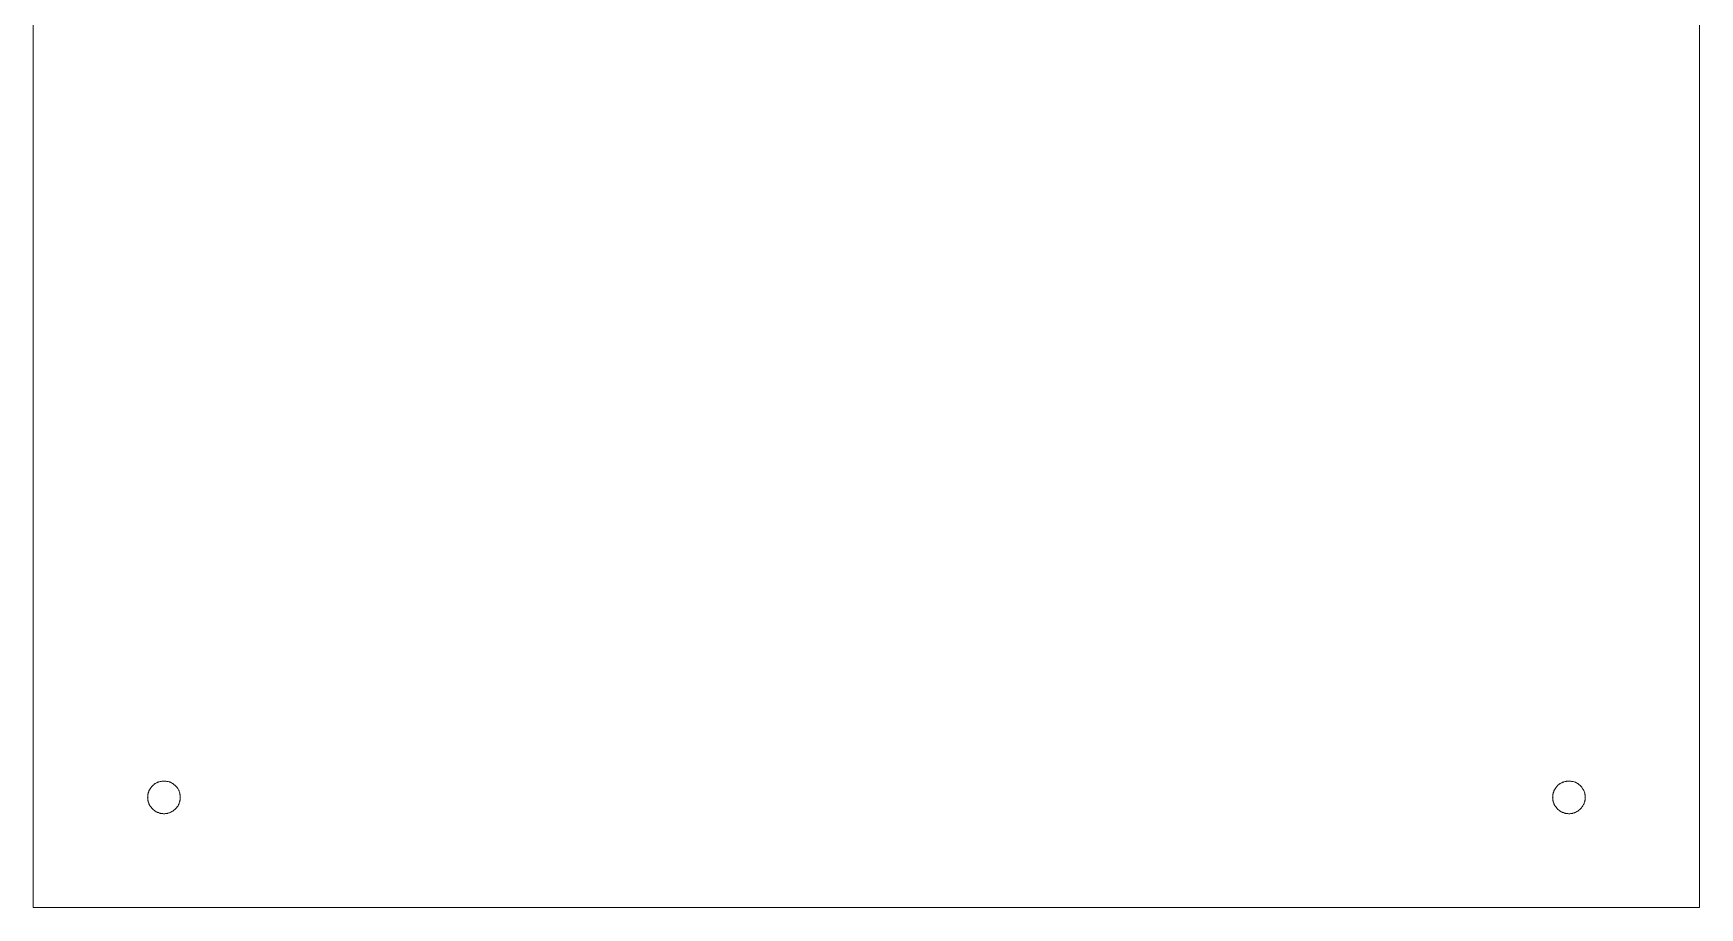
# Model space of a CAD drawing. Header units: inches. Extents: x 14 to 268, y -400 to -14.
# Drawn here: x 16.9 to 118.9, y -374.8 to -321.3 of the extents above; entities that cross this region are included whole.
import ezdxf

# ---------------------------------------------------------------- set-up
doc = ezdxf.new("R2010")
doc.units = ezdxf.units.IN
doc.header["$MEASUREMENT"] = 0
doc.layers.add('Layer 1', color=7, linetype='Continuous')

# ---------------------------------------------------------------- blocks, each defined once
blk = doc.blocks.new('block 89')
at = {"layer": 'Layer 1', "color": 7, "lineweight": 9, "true_color": 0xffffff}
blk.add_open_spline([(25.89, -368.06), (25.89, -368.06), (25.89, -368.06), (25.89, -368.06), (25.89, -368.06), (25.89, -368.05), (25.89, -368.05), (25.89, -368.05), (25.89, -368.02), (25.89, -368.02), (25.89, -368.02), (25.89, -367.99), (25.89, -367.99), (25.89, -367.99), (25.88, -367.95), (25.88, -367.95), (25.88, -367.95), (25.88, -367.91), (25.88, -367.91), (25.88, -367.91), (25.87, -367.88), (25.87, -367.88), (25.87, -367.88), (25.87, -367.86), (25.87, -367.86), (25.87, -367.86), (25.87, -367.86), (25.87, -367.86), (25.87, -367.86), (25.87, -367.84), (25.87, -367.84), (25.87, -367.84), (25.86, -367.81), (25.86, -367.81), (25.86, -367.81), (25.84, -367.74), (25.84, -367.74), (25.84, -367.74), (25.83, -367.7), (25.83, -367.7), (25.83, -367.7), (25.82, -367.68), (25.82, -367.68), (25.82, -367.68), (25.82, -367.67), (25.82, -367.67), (25.82, -367.67), (25.81, -367.67), (25.81, -367.67), (25.81, -367.67), (25.81, -367.66), (25.81, -367.66), (25.81, -367.66), (25.8, -367.64), (25.8, -367.64), (25.8, -367.64), (25.78, -367.61), (25.78, -367.61), (25.78, -367.61), (25.75, -367.55), (25.75, -367.55), (25.75, -367.55), (25.73, -367.52), (25.73, -367.52), (25.73, -367.52), (25.72, -367.5), (25.72, -367.5), (25.72, -367.5), (25.72, -367.5), (25.72, -367.5), (25.72, -367.5), (25.71, -367.49), (25.71, -367.49), (25.71, -367.49), (25.69, -367.46), (25.69, -367.46), (25.69, -367.46), (25.67, -367.44), (25.67, -367.44), (25.67, -367.44), (25.62, -367.38), (25.62, -367.38), (25.62, -367.38), (25.61, -367.36), (25.61, -367.36), (25.61, -367.36), (25.6, -367.36), (25.6, -367.36), (25.6, -367.36), (25.6, -367.35), (25.6, -367.35), (25.6, -367.35), (25.59, -367.35), (25.59, -367.35), (25.59, -367.35), (25.58, -367.33), (25.58, -367.33), (25.58, -367.33), (25.55, -367.31), (25.55, -367.31), (25.55, -367.31), (25.52, -367.29), (25.52, -367.29), (25.52, -367.29), (25.49, -367.27), (25.49, -367.27), (25.49, -367.27), (25.47, -367.25), (25.47, -367.25), (25.47, -367.25), (25.46, -367.23), (25.46, -367.23), (25.46, -367.23), (25.45, -367.23), (25.45, -367.23), (25.45, -367.23), (25.44, -367.22), (25.44, -367.22), (25.44, -367.22), (25.41, -367.21), (25.41, -367.21), (25.41, -367.21), (25.35, -367.17), (25.35, -367.17), (25.35, -367.17), (25.32, -367.16), (25.32, -367.16), (25.32, -367.16), (25.29, -367.14), (25.29, -367.14), (25.29, -367.14), (25.29, -367.14), (25.29, -367.14), (25.29, -367.14), (25.28, -367.14), (25.28, -367.14), (25.28, -367.14), (25.28, -367.14), (25.28, -367.14), (25.28, -367.14), (25.25, -367.13), (25.25, -367.13), (25.25, -367.13), (25.22, -367.12), (25.22, -367.12), (25.22, -367.12), (25.15, -367.1), (25.15, -367.1), (25.15, -367.1), (25.12, -367.09), (25.12, -367.09), (25.12, -367.09), (25.1, -367.08), (25.1, -367.08), (25.1, -367.08), (25.09, -367.08), (25.09, -367.08), (25.09, -367.08), (25.09, -367.08), (25.09, -367.08), (25.09, -367.08), (25.08, -367.08), (25.08, -367.08), (25.08, -367.08), (25.05, -367.08), (25.05, -367.08), (25.05, -367.08), (25.01, -367.07), (25.01, -367.07), (25.01, -367.07), (24.94, -367.06), (24.94, -367.06), (24.94, -367.06), (24.91, -367.06), (24.91, -367.06), (24.91, -367.06), (24.9, -367.06), (24.9, -367.06), (24.9, -367.06), (24.89, -367.06), (24.89, -367.06), (24.89, -367.06), (24.89, -367.06), (24.89, -367.06), (24.89, -367.06), (24.87, -367.06), (24.87, -367.06), (24.87, -367.06), (24.83, -367.07), (24.83, -367.07), (24.83, -367.07), (24.79, -367.07), (24.79, -367.07), (24.79, -367.07), (24.75, -367.07), (24.75, -367.07), (24.75, -367.07), (24.72, -367.08), (24.72, -367.08), (24.72, -367.08), (24.7, -367.08), (24.7, -367.08), (24.7, -367.08), (24.69, -367.08), (24.69, -367.08), (24.69, -367.08), (24.69, -367.08), (24.69, -367.08), (24.69, -367.08), (24.68, -367.08), (24.68, -367.08), (24.68, -367.08), (24.65, -367.09), (24.65, -367.09), (24.65, -367.09), (24.58, -367.11), (24.58, -367.11), (24.58, -367.11), (24.55, -367.13), (24.55, -367.13), (24.55, -367.13), (24.52, -367.13), (24.52, -367.13), (24.52, -367.13), (24.51, -367.14), (24.51, -367.14), (24.51, -367.14), (24.5, -367.14), (24.5, -367.14), (24.5, -367.14), (24.5, -367.14), (24.5, -367.14), (24.5, -367.14), (24.48, -367.15), (24.48, -367.15), (24.48, -367.15), (24.45, -367.17), (24.45, -367.17), (24.45, -367.17), (24.39, -367.2), (24.39, -367.2), (24.39, -367.2), (24.36, -367.22), (24.36, -367.22), (24.36, -367.22), (24.34, -367.23), (24.34, -367.23), (24.34, -367.23), (24.33, -367.23), (24.33, -367.23), (24.33, -367.23), (24.33, -367.23), (24.33, -367.23), (24.33, -367.23), (24.32, -367.24), (24.32, -367.24), (24.32, -367.24), (24.3, -367.26), (24.3, -367.26), (24.3, -367.26), (24.28, -367.28), (24.28, -367.28), (24.28, -367.28), (24.22, -367.32), (24.22, -367.32), (24.22, -367.32), (24.2, -367.34), (24.2, -367.34), (24.2, -367.34), (24.19, -367.35), (24.19, -367.35), (24.19, -367.35), (24.18, -367.36), (24.18, -367.36), (24.18, -367.36), (24.17, -367.37), (24.17, -367.37), (24.17, -367.37), (24.15, -367.39), (24.15, -367.39), (24.15, -367.39), (24.13, -367.42), (24.13, -367.42), (24.13, -367.42), (24.1, -367.45), (24.1, -367.45), (24.1, -367.45), (24.08, -367.48), (24.08, -367.48), (24.08, -367.48), (24.07, -367.5), (24.07, -367.5), (24.07, -367.5), (24.06, -367.5), (24.06, -367.5), (24.06, -367.5), (24.06, -367.5), (24.06, -367.5), (24.06, -367.5), (24.06, -367.51), (24.06, -367.51), (24.06, -367.51), (24.05, -367.53), (24.05, -367.53), (24.05, -367.53), (24.01, -367.6), (24.01, -367.6), (24.01, -367.6), (23.99, -367.63), (23.99, -367.63), (23.99, -367.63), (23.98, -367.65), (23.98, -367.65), (23.98, -367.65), (23.97, -367.67), (23.97, -367.67), (23.97, -367.67), (23.97, -367.67), (23.97, -367.67), (23.97, -367.67), (23.96, -367.69), (23.96, -367.69), (23.96, -367.69), (23.96, -367.72), (23.96, -367.72), (23.96, -367.72), (23.93, -367.79), (23.93, -367.79), (23.93, -367.79), (23.92, -367.83), (23.92, -367.83), (23.92, -367.83), (23.92, -367.85), (23.92, -367.85), (23.92, -367.85), (23.91, -367.86), (23.91, -367.86), (23.91, -367.86), (23.91, -367.86), (23.91, -367.86), (23.91, -367.86), (23.91, -367.86), (23.91, -367.86), (23.91, -367.86), (23.91, -367.87), (23.91, -367.87), (23.91, -367.87), (23.91, -367.9), (23.91, -367.9), (23.91, -367.9), (23.91, -367.93), (23.91, -367.93), (23.91, -367.93), (23.9, -368.01), (23.9, -368.01), (23.9, -368.01), (23.9, -368.04), (23.9, -368.04), (23.9, -368.04), (23.89, -368.06), (23.89, -368.06), (23.89, -368.06), (23.89, -368.06), (23.89, -368.06), (23.89, -368.06), (23.9, -368.08), (23.9, -368.08), (23.9, -368.08), (23.9, -368.11), (23.9, -368.11), (23.9, -368.11), (23.9, -368.15), (23.9, -368.15), (23.9, -368.15), (23.91, -368.19), (23.91, -368.19), (23.91, -368.19), (23.91, -368.23), (23.91, -368.23), (23.91, -368.23), (23.91, -368.25), (23.91, -368.25), (23.91, -368.25), (23.91, -368.26), (23.91, -368.26), (23.91, -368.26), (23.91, -368.26), (23.91, -368.26), (23.91, -368.26), (23.91, -368.26), (23.91, -368.26), (23.91, -368.26), (23.92, -368.27), (23.92, -368.27), (23.92, -368.27), (23.92, -368.29), (23.92, -368.29), (23.92, -368.29), (23.93, -368.33), (23.93, -368.33), (23.93, -368.33), (23.95, -368.36), (23.95, -368.36), (23.95, -368.36), (23.96, -368.4), (23.96, -368.4), (23.96, -368.4), (23.97, -368.43), (23.97, -368.43), (23.97, -368.43), (23.97, -368.45), (23.97, -368.45), (23.97, -368.45), (23.97, -368.45), (23.97, -368.45), (23.97, -368.45), (23.98, -368.47), (23.98, -368.47), (23.98, -368.47), (23.99, -368.49), (23.99, -368.49), (23.99, -368.49), (24.03, -368.56), (24.03, -368.56), (24.03, -368.56), (24.05, -368.59), (24.05, -368.59), (24.05, -368.59), (24.06, -368.61), (24.06, -368.61), (24.06, -368.61), (24.06, -368.62), (24.06, -368.62), (24.06, -368.62), (24.06, -368.62), (24.06, -368.62), (24.07, -368.62), (24.07, -368.63), (24.07, -368.63), (24.07, -368.63), (24.08, -368.64), (24.08, -368.64), (24.08, -368.64), (24.11, -368.67), (24.11, -368.67), (24.11, -368.67), (24.15, -368.73), (24.15, -368.73), (24.15, -368.73), (24.17, -368.75), (24.17, -368.75), (24.17, -368.75), (24.18, -368.76), (24.18, -368.76), (24.18, -368.76), (24.19, -368.77), (24.19, -368.77), (24.19, -368.77), (24.2, -368.78), (24.2, -368.78), (24.2, -368.78), (24.22, -368.8), (24.22, -368.8), (24.22, -368.8), (24.25, -368.82), (24.25, -368.82), (24.25, -368.82), (24.31, -368.87), (24.31, -368.87), (24.31, -368.87), (24.33, -368.88), (24.33, -368.88), (24.33, -368.88), (24.33, -368.89), (24.33, -368.89), (24.33, -368.89), (24.33, -368.89), (24.33, -368.89), (24.34, -368.89), (24.34, -368.89), (24.34, -368.89), (24.34, -368.89), (24.36, -368.9), (24.36, -368.9), (24.36, -368.9), (24.39, -368.92), (24.39, -368.92), (24.39, -368.92), (24.42, -368.94), (24.42, -368.94), (24.42, -368.94), (24.46, -368.96), (24.46, -368.96), (24.46, -368.96), (24.48, -368.97), (24.48, -368.97), (24.48, -368.97), (24.5, -368.98), (24.5, -368.98), (24.5, -368.98), (24.5, -368.98), (24.5, -368.98), (24.5, -368.98), (24.51, -368.98), (24.51, -368.98), (24.51, -368.98), (24.52, -368.99), (24.52, -368.99), (24.52, -368.99), (24.55, -368.99), (24.55, -368.99), (24.55, -368.99), (24.62, -369.02), (24.62, -369.02), (24.62, -369.02), (24.65, -369.03), (24.65, -369.03), (24.65, -369.03), (24.68, -369.04), (24.68, -369.04), (24.68, -369.04), (24.69, -369.04), (24.69, -369.04), (24.69, -369.04), (24.69, -369.04), (24.69, -369.04), (24.69, -369.04), (24.7, -369.04), (24.7, -369.04), (24.7, -369.04), (24.72, -369.04), (24.72, -369.04), (24.72, -369.04), (24.76, -369.05), (24.76, -369.05), (24.76, -369.05), (24.83, -369.05), (24.83, -369.05), (24.83, -369.05), (24.87, -369.06), (24.87, -369.06), (24.87, -369.06), (24.89, -369.06), (24.89, -369.06), (24.89, -369.06), (24.89, -369.06), (24.89, -369.06), (24.89, -369.06), (24.9, -369.06), (24.9, -369.06), (24.9, -369.06), (24.91, -369.06), (24.91, -369.06), (24.91, -369.06), (24.94, -369.06), (24.94, -369.06), (24.94, -369.06), (24.98, -369.05), (24.98, -369.05), (24.98, -369.05), (25.05, -369.04), (25.05, -369.04), (25.05, -369.04), (25.08, -369.04), (25.08, -369.04), (25.08, -369.04), (25.09, -369.04), (25.09, -369.04), (25.09, -369.04), (25.09, -369.04), (25.09, -369.04), (25.09, -369.04), (25.1, -369.04), (25.1, -369.04), (25.1, -369.04), (25.12, -369.03), (25.12, -369.03), (25.12, -369.03), (25.15, -369.02), (25.15, -369.02), (25.15, -369.02), (25.19, -369.01), (25.19, -369.01), (25.19, -369.01), (25.23, -369), (25.23, -369), (25.23, -369), (25.26, -368.99), (25.26, -368.99), (25.26, -368.99), (25.28, -368.98), (25.28, -368.98), (25.28, -368.98), (25.28, -368.98), (25.28, -368.98), (25.28, -368.98), (25.29, -368.98), (25.29, -368.98), (25.29, -368.98), (25.29, -368.97), (25.29, -368.97), (25.29, -368.97), (25.32, -368.96), (25.32, -368.96), (25.32, -368.96), (25.38, -368.93), (25.38, -368.93), (25.38, -368.93), (25.41, -368.91), (25.41, -368.91), (25.41, -368.91), (25.44, -368.9), (25.44, -368.9), (25.44, -368.9), (25.45, -368.89), (25.45, -368.89), (25.45, -368.89), (25.45, -368.89), (25.45, -368.89), (25.45, -368.89), (25.46, -368.89), (25.46, -368.89), (25.46, -368.89), (25.47, -368.87), (25.47, -368.87), (25.47, -368.87), (25.5, -368.85), (25.5, -368.85), (25.5, -368.85), (25.55, -368.81), (25.55, -368.81), (25.55, -368.81), (25.58, -368.78), (25.58, -368.78), (25.58, -368.78), (25.6, -368.77), (25.6, -368.77), (25.6, -368.77), (25.6, -368.77), (25.6, -368.77), (25.6, -368.77), (25.6, -368.76), (25.6, -368.76), (25.6, -368.76), (25.61, -368.76), (25.61, -368.76), (25.61, -368.76), (25.62, -368.74), (25.62, -368.74), (25.62, -368.74), (25.65, -368.71), (25.65, -368.71), (25.65, -368.71), (25.69, -368.65), (25.69, -368.65), (25.69, -368.65), (25.71, -368.63), (25.71, -368.63), (25.71, -368.63), (25.72, -368.62), (25.72, -368.62), (25.72, -368.62), (25.72, -368.62), (25.72, -368.62), (25.72, -368.62), (25.73, -368.6), (25.73, -368.6), (25.73, -368.6), (25.75, -368.57), (25.75, -368.57), (25.75, -368.57), (25.77, -368.54), (25.77, -368.54), (25.77, -368.54), (25.78, -368.5), (25.78, -368.5), (25.78, -368.5), (25.8, -368.48), (25.8, -368.48), (25.8, -368.48), (25.81, -368.46), (25.81, -368.46), (25.81, -368.46), (25.81, -368.45), (25.81, -368.45), (25.81, -368.45), (25.82, -368.45), (25.82, -368.45), (25.82, -368.45), (25.82, -368.44), (25.82, -368.44), (25.82, -368.44), (25.83, -368.41), (25.83, -368.41), (25.83, -368.41), (25.85, -368.34), (25.85, -368.34), (25.85, -368.34), (25.86, -368.31), (25.86, -368.31), (25.86, -368.31), (25.87, -368.28), (25.87, -368.28), (25.87, -368.28), (25.87, -368.26), (25.87, -368.26), (25.87, -368.26), (25.87, -368.26), (25.87, -368.26), (25.87, -368.26), (25.88, -368.24), (25.88, -368.24), (25.88, -368.24), (25.88, -368.21), (25.88, -368.21), (25.88, -368.21), (25.89, -368.13), (25.89, -368.13), (25.89, -368.13), (25.89, -368.09), (25.89, -368.09), (25.89, -368.09), (25.89, -368.07), (25.89, -368.07), (25.89, -368.07), (25.89, -368.06), (25.89, -368.06), (25.89, -368.06), (25.89, -368.06), (25.89, -368.06)], degree=3, knots=[0, 0, 0, 0, 1, 1, 1, 2, 2, 2, 3, 3, 3, 4, 4, 4, 5, 5, 5, 6, 6, 6, 7, 7, 7, 8, 8, 8, 9, 9, 9, 10, 10, 10, 11, 11, 11, 12, 12, 12, 13, 13, 13, 14, 14, 14, 15, 15, 15, 16, 16, 16, 17, 17, 17, 18, 18, 18, 19, 19, 19, 20, 20, 20, 21, 21, 21, 22, 22, 22, 23, 23, 23, 24, 24, 24, 25, 25, 25, 26, 26, 26, 27, 27, 27, 28, 28, 28, 29, 29, 29, 30, 30, 30, 31, 31, 31, 32, 32, 32, 33, 33, 33, 34, 34, 34, 35, 35, 35, 36, 36, 36, 37, 37, 37, 38, 38, 38, 39, 39, 39, 40, 40, 40, 41, 41, 41, 42, 42, 42, 43, 43, 43, 44, 44, 44, 45, 45, 45, 46, 46, 46, 47, 47, 47, 48, 48, 48, 49, 49, 49, 50, 50, 50, 51, 51, 51, 52, 52, 52, 53, 53, 53, 54, 54, 54, 55, 55, 55, 56, 56, 56, 57, 57, 57, 58, 58, 58, 59, 59, 59, 60, 60, 60, 61, 61, 61, 62, 62, 62, 63, 63, 63, 64, 64, 64, 65, 65, 65, 66, 66, 66, 67, 67, 67, 68, 68, 68, 69, 69, 69, 70, 70, 70, 71, 71, 71, 72, 72, 72, 73, 73, 73, 74, 74, 74, 75, 75, 75, 76, 76, 76, 77, 77, 77, 78, 78, 78, 79, 79, 79, 80, 80, 80, 81, 81, 81, 82, 82, 82, 83, 83, 83, 84, 84, 84, 85, 85, 85, 86, 86, 86, 87, 87, 87, 88, 88, 88, 89, 89, 89, 90, 90, 90, 91, 91, 91, 92, 92, 92, 93, 93, 93, 94, 94, 94, 95, 95, 95, 96, 96, 96, 97, 97, 97, 98, 98, 98, 99, 99, 99, 100, 100, 100, 101, 101, 101, 102, 102, 102, 103, 103, 103, 104, 104, 104, 105, 105, 105, 106, 106, 106, 107, 107, 107, 108, 108, 108, 109, 109, 109, 110, 110, 110, 111, 111, 111, 112, 112, 112, 113, 113, 113, 114, 114, 114, 115, 115, 115, 116, 116, 116, 117, 117, 117, 118, 118, 118, 119, 119, 119, 120, 120, 120, 121, 121, 121, 122, 122, 122, 123, 123, 123, 124, 124, 124, 125, 125, 125, 126, 126, 126, 127, 127, 127, 128, 128, 128, 129, 129, 129, 130, 130, 130, 131, 131, 131, 132, 132, 132, 133, 133, 133, 134, 134, 134, 135, 135, 135, 136, 136, 136, 137, 137, 137, 138, 138, 138, 139, 139, 139, 140, 140, 140, 141, 141, 141, 142, 142, 142, 143, 143, 143, 144, 144, 144, 145, 145, 145, 146, 146, 146, 147, 147, 147, 148, 148, 148, 149, 149, 149, 150, 150, 150, 151, 151, 151, 152, 152, 152, 153, 153, 153, 154, 154, 154, 155, 155, 155, 156, 156, 156, 157, 157, 157, 158, 158, 158, 159, 159, 159, 160, 160, 160, 161, 161, 161, 162, 162, 162, 163, 163, 163, 164, 164, 164, 165, 165, 165, 166, 166, 166, 167, 167, 167, 168, 168, 168, 169, 169, 169, 170, 170, 170, 171, 171, 171, 172, 172, 172, 173, 173, 173, 174, 174, 174, 175, 175, 175, 176, 176, 176, 177, 177, 177, 178, 178, 178, 179, 179, 179, 180, 180, 180, 181, 181, 181, 182, 182, 182, 183, 183, 183, 184, 184, 184, 185, 185, 185, 186, 186, 186, 187, 187, 187, 188, 188, 188, 189, 189, 189, 190, 190, 190, 191, 191, 191, 192, 192, 192, 193, 193, 193, 194, 194, 194, 195, 195, 195, 196, 196, 196, 197, 197, 197, 198, 198, 198, 199, 199, 199, 200, 200, 200, 201, 201, 201, 202, 202, 202, 203, 203, 203, 204, 204, 204, 205, 205, 205, 206, 206, 206, 207, 207, 207, 208, 208, 208, 209, 209, 209, 210, 210, 210, 211, 211, 211, 212, 212, 212, 213, 213, 213, 214, 214, 214, 215, 215, 215, 216, 216, 216, 217, 217, 217, 218, 218, 218, 219, 219, 219, 220, 220, 220, 221, 221, 221, 222, 222, 222, 223, 223, 223, 224, 224, 224, 225, 225, 225, 226, 226, 226, 227, 227, 227, 228, 228, 228, 229, 229, 229, 230, 230, 230, 231, 231, 231, 232, 232, 232, 233, 233, 233, 234, 234, 234, 235, 235, 235, 236, 236, 236, 237, 237, 237, 238, 238, 238, 239, 239, 239, 240, 240, 240, 241, 241, 241, 242, 242, 242, 243, 243, 243, 243], dxfattribs=at)
blk = doc.blocks.new('block 90')
at = {"layer": 'Layer 1', "color": 7, "lineweight": 9, "true_color": 0xffffff}
blk.add_lwpolyline([(16.89, -267.81), (16.89, -374.81)], dxfattribs=at)
blk = doc.blocks.new('block 91')
at = {"layer": 'Layer 1', "color": 7, "lineweight": 9, "true_color": 0xffffff}
blk.add_lwpolyline([(118.89, -374.81), (16.89, -374.81)], dxfattribs=at)
blk = doc.blocks.new('block 92')
at = {"layer": 'Layer 1', "color": 7, "lineweight": 9, "true_color": 0xffffff}
blk.add_lwpolyline([(118.89, -374.81), (118.89, -267.81)], dxfattribs=at)
blk = doc.blocks.new('block 94')
at = {"layer": 'Layer 1', "color": 7, "lineweight": 9, "true_color": 0xffffff}
blk.add_open_spline([(111.89, -368.06), (111.89, -368.06), (111.89, -368.06), (111.89, -368.06), (111.89, -368.06), (111.89, -368.05), (111.89, -368.05), (111.89, -368.05), (111.89, -368.02), (111.89, -368.02), (111.89, -368.02), (111.89, -367.99), (111.89, -367.99), (111.89, -367.99), (111.88, -367.95), (111.88, -367.95), (111.88, -367.95), (111.88, -367.91), (111.88, -367.91), (111.88, -367.91), (111.87, -367.88), (111.87, -367.88), (111.87, -367.88), (111.87, -367.86), (111.87, -367.86), (111.87, -367.86), (111.87, -367.86), (111.87, -367.86), (111.87, -367.86), (111.87, -367.84), (111.87, -367.84), (111.87, -367.84), (111.86, -367.81), (111.86, -367.81), (111.86, -367.81), (111.84, -367.74), (111.84, -367.74), (111.84, -367.74), (111.83, -367.7), (111.83, -367.7), (111.83, -367.7), (111.82, -367.68), (111.82, -367.68), (111.82, -367.68), (111.82, -367.67), (111.82, -367.67), (111.82, -367.67), (111.81, -367.67), (111.81, -367.67), (111.81, -367.67), (111.81, -367.66), (111.81, -367.66), (111.81, -367.66), (111.8, -367.64), (111.8, -367.64), (111.8, -367.64), (111.78, -367.61), (111.78, -367.61), (111.78, -367.61), (111.75, -367.55), (111.75, -367.55), (111.75, -367.55), (111.73, -367.52), (111.73, -367.52), (111.73, -367.52), (111.72, -367.5), (111.72, -367.5), (111.72, -367.5), (111.72, -367.5), (111.72, -367.5), (111.72, -367.5), (111.71, -367.49), (111.71, -367.49), (111.71, -367.49), (111.69, -367.46), (111.69, -367.46), (111.69, -367.46), (111.67, -367.44), (111.67, -367.44), (111.67, -367.44), (111.62, -367.38), (111.62, -367.38), (111.62, -367.38), (111.61, -367.36), (111.61, -367.36), (111.61, -367.36), (111.6, -367.36), (111.6, -367.36), (111.6, -367.36), (111.6, -367.35), (111.6, -367.35), (111.6, -367.35), (111.59, -367.35), (111.59, -367.35), (111.59, -367.35), (111.58, -367.33), (111.58, -367.33), (111.58, -367.33), (111.55, -367.31), (111.55, -367.31), (111.55, -367.31), (111.52, -367.29), (111.52, -367.29), (111.52, -367.29), (111.49, -367.27), (111.49, -367.27), (111.49, -367.27), (111.47, -367.25), (111.47, -367.25), (111.47, -367.25), (111.46, -367.23), (111.46, -367.23), (111.46, -367.23), (111.45, -367.23), (111.45, -367.23), (111.45, -367.23), (111.44, -367.22), (111.44, -367.22), (111.44, -367.22), (111.41, -367.21), (111.41, -367.21), (111.41, -367.21), (111.35, -367.17), (111.35, -367.17), (111.35, -367.17), (111.32, -367.16), (111.32, -367.16), (111.32, -367.16), (111.29, -367.14), (111.29, -367.14), (111.29, -367.14), (111.29, -367.14), (111.29, -367.14), (111.29, -367.14), (111.28, -367.14), (111.28, -367.14), (111.28, -367.14), (111.28, -367.14), (111.28, -367.14), (111.28, -367.14), (111.25, -367.13), (111.25, -367.13), (111.25, -367.13), (111.22, -367.12), (111.22, -367.12), (111.22, -367.12), (111.15, -367.1), (111.15, -367.1), (111.15, -367.1), (111.12, -367.09), (111.12, -367.09), (111.12, -367.09), (111.1, -367.08), (111.1, -367.08), (111.1, -367.08), (111.09, -367.08), (111.09, -367.08), (111.09, -367.08), (111.09, -367.08), (111.09, -367.08), (111.09, -367.08), (111.08, -367.08), (111.08, -367.08), (111.08, -367.08), (111.05, -367.08), (111.05, -367.08), (111.05, -367.08), (111.01, -367.07), (111.01, -367.07), (111.01, -367.07), (110.94, -367.06), (110.94, -367.06), (110.94, -367.06), (110.91, -367.06), (110.91, -367.06), (110.91, -367.06), (110.9, -367.06), (110.9, -367.06), (110.9, -367.06), (110.89, -367.06), (110.89, -367.06), (110.89, -367.06), (110.89, -367.06), (110.89, -367.06), (110.89, -367.06), (110.87, -367.06), (110.87, -367.06), (110.87, -367.06), (110.83, -367.07), (110.83, -367.07), (110.83, -367.07), (110.79, -367.07), (110.79, -367.07), (110.79, -367.07), (110.75, -367.07), (110.75, -367.07), (110.75, -367.07), (110.72, -367.08), (110.72, -367.08), (110.72, -367.08), (110.7, -367.08), (110.7, -367.08), (110.7, -367.08), (110.69, -367.08), (110.69, -367.08), (110.69, -367.08), (110.69, -367.08), (110.69, -367.08), (110.69, -367.08), (110.68, -367.08), (110.68, -367.08), (110.68, -367.08), (110.65, -367.09), (110.65, -367.09), (110.65, -367.09), (110.58, -367.11), (110.58, -367.11), (110.58, -367.11), (110.55, -367.13), (110.55, -367.13), (110.55, -367.13), (110.52, -367.13), (110.52, -367.13), (110.52, -367.13), (110.51, -367.14), (110.51, -367.14), (110.51, -367.14), (110.5, -367.14), (110.5, -367.14), (110.5, -367.14), (110.5, -367.14), (110.5, -367.14), (110.5, -367.14), (110.48, -367.15), (110.48, -367.15), (110.48, -367.15), (110.45, -367.17), (110.45, -367.17), (110.45, -367.17), (110.39, -367.2), (110.39, -367.2), (110.39, -367.2), (110.36, -367.22), (110.36, -367.22), (110.36, -367.22), (110.34, -367.23), (110.34, -367.23), (110.34, -367.23), (110.33, -367.23), (110.33, -367.23), (110.33, -367.23), (110.33, -367.23), (110.33, -367.23), (110.33, -367.23), (110.32, -367.24), (110.32, -367.24), (110.32, -367.24), (110.3, -367.26), (110.3, -367.26), (110.3, -367.26), (110.28, -367.28), (110.28, -367.28), (110.28, -367.28), (110.22, -367.32), (110.22, -367.32), (110.22, -367.32), (110.2, -367.34), (110.2, -367.34), (110.2, -367.34), (110.19, -367.35), (110.19, -367.35), (110.19, -367.35), (110.18, -367.36), (110.18, -367.36), (110.18, -367.36), (110.17, -367.37), (110.17, -367.37), (110.17, -367.37), (110.15, -367.39), (110.15, -367.39), (110.15, -367.39), (110.13, -367.42), (110.13, -367.42), (110.13, -367.42), (110.1, -367.45), (110.1, -367.45), (110.1, -367.45), (110.08, -367.48), (110.08, -367.48), (110.08, -367.48), (110.07, -367.5), (110.07, -367.5), (110.07, -367.5), (110.06, -367.5), (110.06, -367.5), (110.06, -367.5), (110.06, -367.5), (110.06, -367.5), (110.06, -367.5), (110.06, -367.51), (110.06, -367.51), (110.06, -367.51), (110.05, -367.53), (110.05, -367.53), (110.05, -367.53), (110.01, -367.6), (110.01, -367.6), (110.01, -367.6), (109.99, -367.63), (109.99, -367.63), (109.99, -367.63), (109.98, -367.65), (109.98, -367.65), (109.98, -367.65), (109.97, -367.67), (109.97, -367.67), (109.97, -367.67), (109.97, -367.67), (109.97, -367.67), (109.97, -367.67), (109.96, -367.69), (109.96, -367.69), (109.96, -367.69), (109.96, -367.72), (109.96, -367.72), (109.96, -367.72), (109.93, -367.79), (109.93, -367.79), (109.93, -367.79), (109.92, -367.83), (109.92, -367.83), (109.92, -367.83), (109.92, -367.85), (109.92, -367.85), (109.92, -367.85), (109.91, -367.86), (109.91, -367.86), (109.91, -367.86), (109.91, -367.86), (109.91, -367.86), (109.91, -367.86), (109.91, -367.86), (109.91, -367.86), (109.91, -367.86), (109.91, -367.87), (109.91, -367.87), (109.91, -367.87), (109.91, -367.9), (109.91, -367.9), (109.91, -367.9), (109.91, -367.93), (109.91, -367.93), (109.91, -367.93), (109.9, -368.01), (109.9, -368.01), (109.9, -368.01), (109.9, -368.04), (109.9, -368.04), (109.9, -368.04), (109.89, -368.06), (109.89, -368.06), (109.89, -368.06), (109.89, -368.06), (109.89, -368.06), (109.89, -368.06), (109.9, -368.08), (109.9, -368.08), (109.9, -368.08), (109.9, -368.11), (109.9, -368.11), (109.9, -368.11), (109.9, -368.15), (109.9, -368.15), (109.9, -368.15), (109.91, -368.19), (109.91, -368.19), (109.91, -368.19), (109.91, -368.23), (109.91, -368.23), (109.91, -368.23), (109.91, -368.25), (109.91, -368.25), (109.91, -368.25), (109.91, -368.26), (109.91, -368.26), (109.91, -368.26), (109.91, -368.26), (109.91, -368.26), (109.91, -368.26), (109.91, -368.26), (109.91, -368.26), (109.91, -368.26), (109.92, -368.27), (109.92, -368.27), (109.92, -368.27), (109.92, -368.29), (109.92, -368.29), (109.92, -368.29), (109.93, -368.33), (109.93, -368.33), (109.93, -368.33), (109.95, -368.36), (109.95, -368.36), (109.95, -368.36), (109.96, -368.4), (109.96, -368.4), (109.96, -368.4), (109.97, -368.43), (109.97, -368.43), (109.97, -368.43), (109.97, -368.45), (109.97, -368.45), (109.97, -368.45), (109.97, -368.45), (109.97, -368.45), (109.97, -368.45), (109.98, -368.47), (109.98, -368.47), (109.98, -368.47), (109.99, -368.49), (109.99, -368.49), (109.99, -368.49), (110.03, -368.56), (110.03, -368.56), (110.03, -368.56), (110.05, -368.59), (110.05, -368.59), (110.05, -368.59), (110.06, -368.61), (110.06, -368.61), (110.06, -368.61), (110.06, -368.62), (110.06, -368.62), (110.06, -368.62), (110.06, -368.62), (110.06, -368.62), (110.07, -368.62), (110.07, -368.63), (110.07, -368.63), (110.07, -368.63), (110.08, -368.64), (110.08, -368.64), (110.08, -368.64), (110.11, -368.67), (110.11, -368.67), (110.11, -368.67), (110.15, -368.73), (110.15, -368.73), (110.15, -368.73), (110.17, -368.75), (110.17, -368.75), (110.17, -368.75), (110.18, -368.76), (110.18, -368.76), (110.18, -368.76), (110.19, -368.77), (110.19, -368.77), (110.19, -368.77), (110.2, -368.78), (110.2, -368.78), (110.2, -368.78), (110.22, -368.8), (110.22, -368.8), (110.22, -368.8), (110.25, -368.82), (110.25, -368.82), (110.25, -368.82), (110.31, -368.87), (110.31, -368.87), (110.31, -368.87), (110.33, -368.88), (110.33, -368.88), (110.33, -368.88), (110.33, -368.89), (110.33, -368.89), (110.33, -368.89), (110.33, -368.89), (110.33, -368.89), (110.34, -368.89), (110.34, -368.89), (110.34, -368.89), (110.34, -368.89), (110.36, -368.9), (110.36, -368.9), (110.36, -368.9), (110.39, -368.92), (110.39, -368.92), (110.39, -368.92), (110.42, -368.94), (110.42, -368.94), (110.42, -368.94), (110.46, -368.96), (110.46, -368.96), (110.46, -368.96), (110.48, -368.97), (110.48, -368.97), (110.48, -368.97), (110.5, -368.98), (110.5, -368.98), (110.5, -368.98), (110.5, -368.98), (110.5, -368.98), (110.5, -368.98), (110.51, -368.98), (110.51, -368.98), (110.51, -368.98), (110.52, -368.99), (110.52, -368.99), (110.52, -368.99), (110.55, -368.99), (110.55, -368.99), (110.55, -368.99), (110.62, -369.02), (110.62, -369.02), (110.62, -369.02), (110.65, -369.03), (110.65, -369.03), (110.65, -369.03), (110.68, -369.04), (110.68, -369.04), (110.68, -369.04), (110.69, -369.04), (110.69, -369.04), (110.69, -369.04), (110.69, -369.04), (110.69, -369.04), (110.69, -369.04), (110.7, -369.04), (110.7, -369.04), (110.7, -369.04), (110.72, -369.04), (110.72, -369.04), (110.72, -369.04), (110.76, -369.05), (110.76, -369.05), (110.76, -369.05), (110.83, -369.05), (110.83, -369.05), (110.83, -369.05), (110.87, -369.06), (110.87, -369.06), (110.87, -369.06), (110.89, -369.06), (110.89, -369.06), (110.89, -369.06), (110.89, -369.06), (110.89, -369.06), (110.89, -369.06), (110.9, -369.06), (110.9, -369.06), (110.9, -369.06), (110.91, -369.06), (110.91, -369.06), (110.91, -369.06), (110.94, -369.06), (110.94, -369.06), (110.94, -369.06), (110.98, -369.05), (110.98, -369.05), (110.98, -369.05), (111.05, -369.04), (111.05, -369.04), (111.05, -369.04), (111.08, -369.04), (111.08, -369.04), (111.08, -369.04), (111.09, -369.04), (111.09, -369.04), (111.09, -369.04), (111.09, -369.04), (111.09, -369.04), (111.09, -369.04), (111.1, -369.04), (111.1, -369.04), (111.1, -369.04), (111.12, -369.03), (111.12, -369.03), (111.12, -369.03), (111.15, -369.02), (111.15, -369.02), (111.15, -369.02), (111.19, -369.01), (111.19, -369.01), (111.19, -369.01), (111.23, -369), (111.23, -369), (111.23, -369), (111.26, -368.99), (111.26, -368.99), (111.26, -368.99), (111.28, -368.98), (111.28, -368.98), (111.28, -368.98), (111.28, -368.98), (111.28, -368.98), (111.28, -368.98), (111.29, -368.98), (111.29, -368.98), (111.29, -368.98), (111.29, -368.97), (111.29, -368.97), (111.29, -368.97), (111.32, -368.96), (111.32, -368.96), (111.32, -368.96), (111.38, -368.93), (111.38, -368.93), (111.38, -368.93), (111.41, -368.91), (111.41, -368.91), (111.41, -368.91), (111.44, -368.9), (111.44, -368.9), (111.44, -368.9), (111.45, -368.89), (111.45, -368.89), (111.45, -368.89), (111.45, -368.89), (111.45, -368.89), (111.45, -368.89), (111.46, -368.89), (111.46, -368.89), (111.46, -368.89), (111.47, -368.87), (111.47, -368.87), (111.47, -368.87), (111.5, -368.85), (111.5, -368.85), (111.5, -368.85), (111.55, -368.81), (111.55, -368.81), (111.55, -368.81), (111.58, -368.78), (111.58, -368.78), (111.58, -368.78), (111.6, -368.77), (111.6, -368.77), (111.6, -368.77), (111.6, -368.77), (111.6, -368.77), (111.6, -368.77), (111.6, -368.76), (111.6, -368.76), (111.6, -368.76), (111.61, -368.76), (111.61, -368.76), (111.61, -368.76), (111.62, -368.74), (111.62, -368.74), (111.62, -368.74), (111.65, -368.71), (111.65, -368.71), (111.65, -368.71), (111.69, -368.65), (111.69, -368.65), (111.69, -368.65), (111.71, -368.63), (111.71, -368.63), (111.71, -368.63), (111.72, -368.62), (111.72, -368.62), (111.72, -368.62), (111.72, -368.62), (111.72, -368.62), (111.72, -368.62), (111.73, -368.6), (111.73, -368.6), (111.73, -368.6), (111.75, -368.57), (111.75, -368.57), (111.75, -368.57), (111.77, -368.54), (111.77, -368.54), (111.77, -368.54), (111.78, -368.5), (111.78, -368.5), (111.78, -368.5), (111.8, -368.48), (111.8, -368.48), (111.8, -368.48), (111.81, -368.46), (111.81, -368.46), (111.81, -368.46), (111.81, -368.45), (111.81, -368.45), (111.81, -368.45), (111.82, -368.45), (111.82, -368.45), (111.82, -368.45), (111.82, -368.44), (111.82, -368.44), (111.82, -368.44), (111.83, -368.41), (111.83, -368.41), (111.83, -368.41), (111.85, -368.34), (111.85, -368.34), (111.85, -368.34), (111.86, -368.31), (111.86, -368.31), (111.86, -368.31), (111.87, -368.28), (111.87, -368.28), (111.87, -368.28), (111.87, -368.26), (111.87, -368.26), (111.87, -368.26), (111.87, -368.26), (111.87, -368.26), (111.87, -368.26), (111.88, -368.24), (111.88, -368.24), (111.88, -368.24), (111.88, -368.21), (111.88, -368.21), (111.88, -368.21), (111.89, -368.13), (111.89, -368.13), (111.89, -368.13), (111.89, -368.09), (111.89, -368.09), (111.89, -368.09), (111.89, -368.07), (111.89, -368.07), (111.89, -368.07), (111.89, -368.06), (111.89, -368.06), (111.89, -368.06), (111.89, -368.06), (111.89, -368.06)], degree=3, knots=[0, 0, 0, 0, 1, 1, 1, 2, 2, 2, 3, 3, 3, 4, 4, 4, 5, 5, 5, 6, 6, 6, 7, 7, 7, 8, 8, 8, 9, 9, 9, 10, 10, 10, 11, 11, 11, 12, 12, 12, 13, 13, 13, 14, 14, 14, 15, 15, 15, 16, 16, 16, 17, 17, 17, 18, 18, 18, 19, 19, 19, 20, 20, 20, 21, 21, 21, 22, 22, 22, 23, 23, 23, 24, 24, 24, 25, 25, 25, 26, 26, 26, 27, 27, 27, 28, 28, 28, 29, 29, 29, 30, 30, 30, 31, 31, 31, 32, 32, 32, 33, 33, 33, 34, 34, 34, 35, 35, 35, 36, 36, 36, 37, 37, 37, 38, 38, 38, 39, 39, 39, 40, 40, 40, 41, 41, 41, 42, 42, 42, 43, 43, 43, 44, 44, 44, 45, 45, 45, 46, 46, 46, 47, 47, 47, 48, 48, 48, 49, 49, 49, 50, 50, 50, 51, 51, 51, 52, 52, 52, 53, 53, 53, 54, 54, 54, 55, 55, 55, 56, 56, 56, 57, 57, 57, 58, 58, 58, 59, 59, 59, 60, 60, 60, 61, 61, 61, 62, 62, 62, 63, 63, 63, 64, 64, 64, 65, 65, 65, 66, 66, 66, 67, 67, 67, 68, 68, 68, 69, 69, 69, 70, 70, 70, 71, 71, 71, 72, 72, 72, 73, 73, 73, 74, 74, 74, 75, 75, 75, 76, 76, 76, 77, 77, 77, 78, 78, 78, 79, 79, 79, 80, 80, 80, 81, 81, 81, 82, 82, 82, 83, 83, 83, 84, 84, 84, 85, 85, 85, 86, 86, 86, 87, 87, 87, 88, 88, 88, 89, 89, 89, 90, 90, 90, 91, 91, 91, 92, 92, 92, 93, 93, 93, 94, 94, 94, 95, 95, 95, 96, 96, 96, 97, 97, 97, 98, 98, 98, 99, 99, 99, 100, 100, 100, 101, 101, 101, 102, 102, 102, 103, 103, 103, 104, 104, 104, 105, 105, 105, 106, 106, 106, 107, 107, 107, 108, 108, 108, 109, 109, 109, 110, 110, 110, 111, 111, 111, 112, 112, 112, 113, 113, 113, 114, 114, 114, 115, 115, 115, 116, 116, 116, 117, 117, 117, 118, 118, 118, 119, 119, 119, 120, 120, 120, 121, 121, 121, 122, 122, 122, 123, 123, 123, 124, 124, 124, 125, 125, 125, 126, 126, 126, 127, 127, 127, 128, 128, 128, 129, 129, 129, 130, 130, 130, 131, 131, 131, 132, 132, 132, 133, 133, 133, 134, 134, 134, 135, 135, 135, 136, 136, 136, 137, 137, 137, 138, 138, 138, 139, 139, 139, 140, 140, 140, 141, 141, 141, 142, 142, 142, 143, 143, 143, 144, 144, 144, 145, 145, 145, 146, 146, 146, 147, 147, 147, 148, 148, 148, 149, 149, 149, 150, 150, 150, 151, 151, 151, 152, 152, 152, 153, 153, 153, 154, 154, 154, 155, 155, 155, 156, 156, 156, 157, 157, 157, 158, 158, 158, 159, 159, 159, 160, 160, 160, 161, 161, 161, 162, 162, 162, 163, 163, 163, 164, 164, 164, 165, 165, 165, 166, 166, 166, 167, 167, 167, 168, 168, 168, 169, 169, 169, 170, 170, 170, 171, 171, 171, 172, 172, 172, 173, 173, 173, 174, 174, 174, 175, 175, 175, 176, 176, 176, 177, 177, 177, 178, 178, 178, 179, 179, 179, 180, 180, 180, 181, 181, 181, 182, 182, 182, 183, 183, 183, 184, 184, 184, 185, 185, 185, 186, 186, 186, 187, 187, 187, 188, 188, 188, 189, 189, 189, 190, 190, 190, 191, 191, 191, 192, 192, 192, 193, 193, 193, 194, 194, 194, 195, 195, 195, 196, 196, 196, 197, 197, 197, 198, 198, 198, 199, 199, 199, 200, 200, 200, 201, 201, 201, 202, 202, 202, 203, 203, 203, 204, 204, 204, 205, 205, 205, 206, 206, 206, 207, 207, 207, 208, 208, 208, 209, 209, 209, 210, 210, 210, 211, 211, 211, 212, 212, 212, 213, 213, 213, 214, 214, 214, 215, 215, 215, 216, 216, 216, 217, 217, 217, 218, 218, 218, 219, 219, 219, 220, 220, 220, 221, 221, 221, 222, 222, 222, 223, 223, 223, 224, 224, 224, 225, 225, 225, 226, 226, 226, 227, 227, 227, 228, 228, 228, 229, 229, 229, 230, 230, 230, 231, 231, 231, 232, 232, 232, 233, 233, 233, 234, 234, 234, 235, 235, 235, 236, 236, 236, 237, 237, 237, 238, 238, 238, 239, 239, 239, 240, 240, 240, 241, 241, 241, 242, 242, 242, 243, 243, 243, 243], dxfattribs=at)

msp = doc.modelspace()

# ---------------------------------------------------------------- block references
at = {"layer": 'Layer 1'}
for name in ['block 90', 'block 92', 'block 89', 'block 94', 'block 91']:
    msp.add_blockref(name, (0, 0), dxfattribs=at)

doc.saveas('drawing.dxf')
